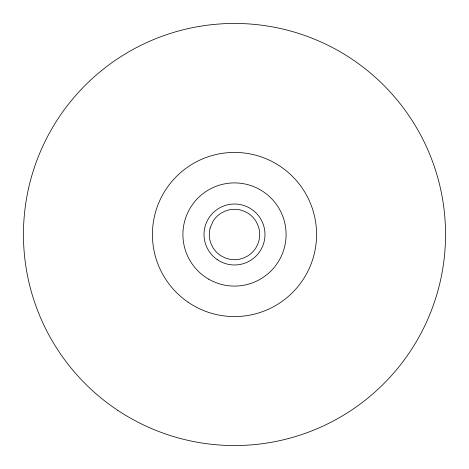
<?xml version="1.0" encoding="UTF-8"?>
<svg xmlns="http://www.w3.org/2000/svg" width="469" height="469" viewBox="0 0 469 469"><rect width="100%" height="100%" fill="white"/><g stroke="black" fill="none" stroke-linecap="round" stroke-linejoin="round"><path stroke-width="0.7" d="M210.153 227.975L209.989 228.614A25.209 25.209 0 0 0 209.989 240.386L211.208 244.15L213.008 247.673A25.209 25.209 0 0 0 221.327 255.992L224.85 257.792L228.614 259.011A25.209 25.209 0 0 0 240.386 259.011L244.15 257.792L247.673 255.992A25.209 25.209 0 0 0 255.992 247.673L257.792 244.15L259.011 240.386A25.209 25.209 0 0 0 259.011 228.614L257.792 224.85L255.992 221.327A25.209 25.209 0 0 0 247.673 213.008L244.15 211.208L240.386 209.989A25.209 25.209 0 0 0 228.614 209.989L224.85 211.208L221.327 213.008A25.209 25.209 0 0 0 213.008 221.327L210.153 227.975M217.235 259.621A30.485 30.485 0 0 0 264.891 236.892A30.485 30.485 0 0 0 221.374 206.987A30.485 30.485 0 0 0 217.235 259.621M117.707 410.287A211.05 211.05 0 0 0 445.134 247.749A211.05 211.05 0 0 0 140.659 45.458A211.05 211.05 0 0 0 117.707 410.287M208.705 279.178A51.59 51.59 0 0 0 286.09 234.5A51.59 51.59 0 0 0 208.705 189.822A51.59 51.59 0 0 0 208.705 279.178M188.01 302.142A82.075 82.075 0 0 0 316.323 240.937A82.075 82.075 0 0 0 199.167 160.421A82.075 82.075 0 0 0 188.01 302.142"/></g></svg>
